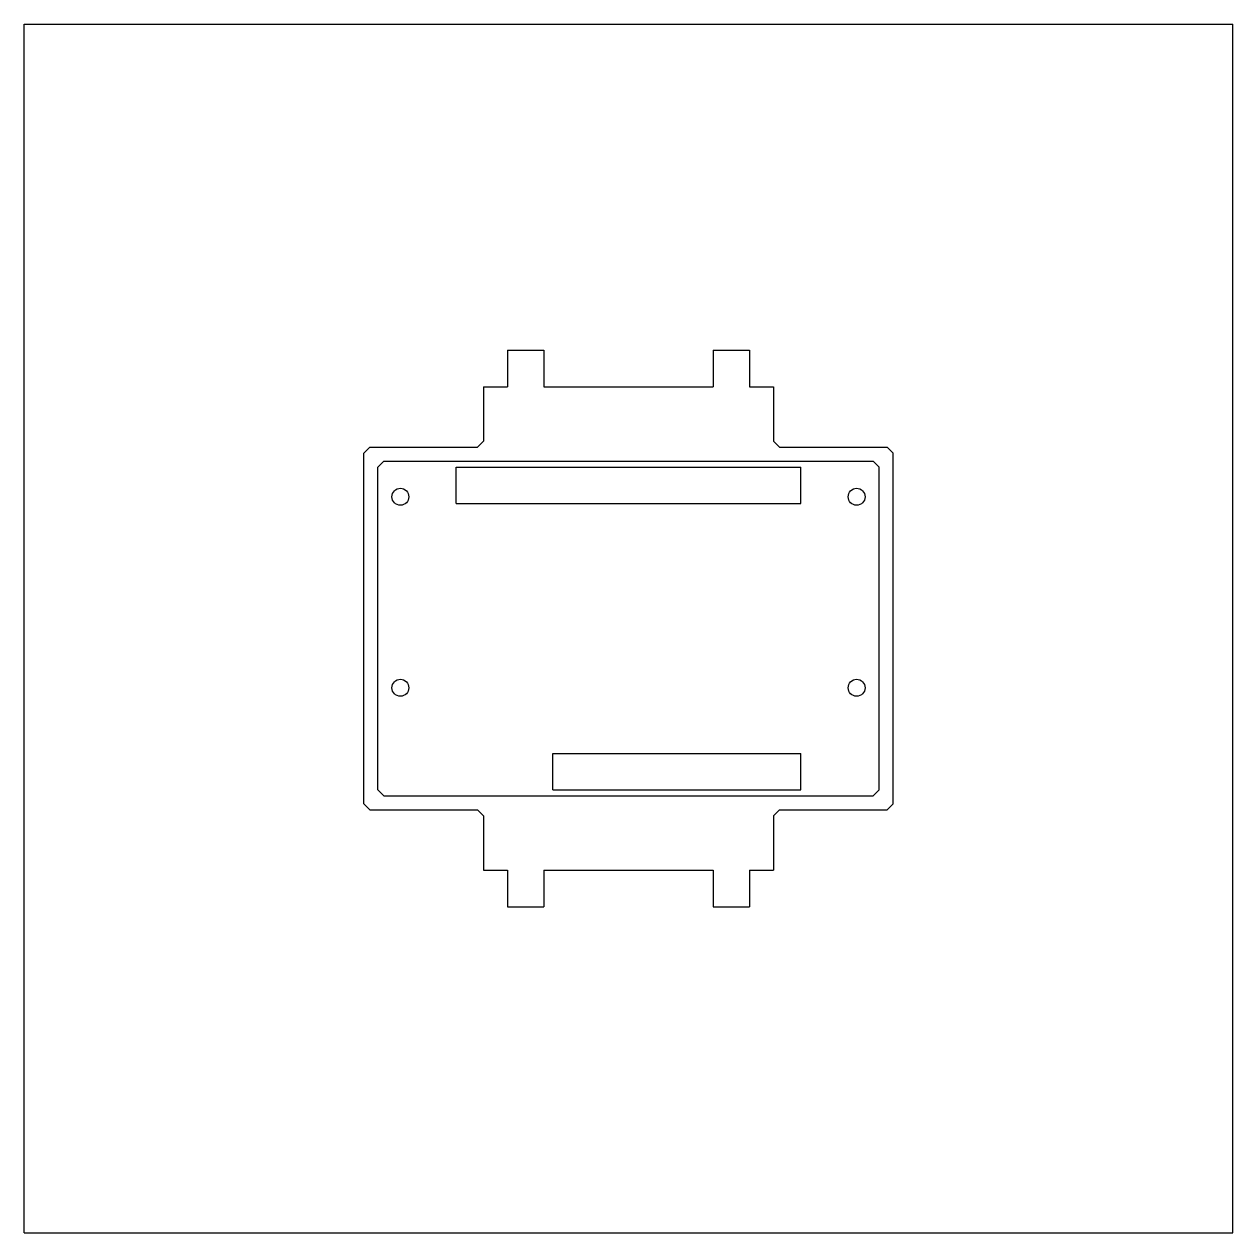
# Model space of a CAD drawing. Extents: x 0 to 200, y 0 to 200.
import ezdxf

# ---------------------------------------------------------------- set-up
doc = ezdxf.new("R2010")
doc.units = 0
for name, color, linetype in [('Edge', 2, 'CONTINUOUS'), ('Laser_Cut', 1, 'CONTINUOUS'), ('Laser_Engraving', 4, 'CONTINUOUS')]:
    doc.layers.add(name, color=color, linetype=linetype)

msp = doc.modelspace()

# ---------------------------------------------------------------- linework, layer by layer
at = {"layer": 'Edge', "linetype": 'Continuous'}
for p, q in [((0, 0), (0, 200)), ((0, 200), (200, 200)), ((200, 0), (200, 200)), ((0, 0), (200, 0))]:
    msp.add_line(p, q, dxfattribs=at)
at = {"layer": 'Laser_Cut'}
for p, q in [((80, 146.05), (80, 140)), ((80, 146.05), (86, 146.05)), ((86, 146.05), (86, 140)), ((114, 146.05), (114, 140)), ((114, 146.05), (120, 146.05)), ((120, 146.05), (120, 140)), ((76, 140), (80, 140)), ((76, 140), (76, 131)), ((86, 140), (114, 140)), ((120, 140), (124, 140)), ((124, 140), (124, 131)), ((56.2, 129), (57.2, 130)), ((57.2, 130), (75, 130)), ((75, 130), (76, 131)), ((124, 131), (125, 130)), ((56.2, 71), (56.2, 129)), ((125, 130), (142.8, 130)), ((143.8, 129), (142.8, 130)), ((143.8, 71), (143.8, 129)), ((56.2, 71), (57.2, 70)), ((57.2, 70), (75, 70)), ((75, 70), (76, 69)), ((143.8, 71), (142.8, 70)), ((76, 69), (76, 60)), ((125, 70), (124, 69)), ((124, 69), (124, 60)), ((125, 70), (142.8, 70)), ((76, 60), (80, 60)), ((86, 60), (86, 53.95)), ((86, 60), (114, 60)), ((114, 60), (114, 53.95)), ((120, 60), (124, 60)), ((120, 60), (120, 53.95)), ((80, 60), (80, 53.95)), ((80, 53.95), (86, 53.95)), ((114, 53.95), (120, 53.95))]:
    msp.add_line(p, q, dxfattribs=at)
at = {"layer": 'Laser_Cut', "linetype": 'Continuous'}
for p, q in [((71.5, 126.7), (128.5, 126.7)), ((71.5, 120.7), (71.5, 126.7)), ((128.5, 120.7), (128.5, 126.7)), ((71.5, 120.7), (128.5, 120.7)), ((87.5, 73.3), (87.5, 79.3)), ((87.5, 79.3), (128.5, 79.3)), ((128.5, 73.3), (128.5, 79.3)), ((87.5, 73.3), (128.5, 73.3))]:
    msp.add_line(p, q, dxfattribs=at)
at = {"layer": 'Laser_Cut'}
for points in [[(63.65, 121.8), (63.65, 121.8)], [(139.15, 121.8), (139.15, 121.8)], [(63.65, 90.2), (63.65, 90.2)], [(139.15, 90.2), (139.15, 90.2)]]:
    msp.add_lwpolyline(points, close=True, dxfattribs=at)
for points in [[(60.85, 121.8), (60.85, 122.57), (61.48, 123.2), (62.25, 123.2)], [(62.25, 123.2), (63.02, 123.2), (63.65, 122.57), (63.65, 121.8)], [(136.35, 121.8), (136.35, 122.57), (136.98, 123.2), (137.75, 123.2)], [(137.75, 123.2), (138.52, 123.2), (139.15, 122.57), (139.15, 121.8)], [(62.25, 120.4), (61.48, 120.4), (60.85, 121.03), (60.85, 121.8)], [(63.65, 121.8), (63.65, 121.03), (63.02, 120.4), (62.25, 120.4)], [(137.75, 120.4), (136.98, 120.4), (136.35, 121.03), (136.35, 121.8)], [(139.15, 121.8), (139.15, 121.03), (138.52, 120.4), (137.75, 120.4)], [(60.85, 90.2), (60.85, 90.97), (61.48, 91.6), (62.25, 91.6)], [(62.25, 88.8), (61.48, 88.8), (60.85, 89.43), (60.85, 90.2)], [(62.25, 91.6), (63.02, 91.6), (63.65, 90.97), (63.65, 90.2)], [(63.65, 90.2), (63.65, 89.43), (63.02, 88.8), (62.25, 88.8)], [(136.35, 90.2), (136.35, 90.97), (136.98, 91.6), (137.75, 91.6)], [(137.75, 88.8), (136.98, 88.8), (136.35, 89.43), (136.35, 90.2)], [(137.75, 91.6), (138.52, 91.6), (139.15, 90.97), (139.15, 90.2)], [(139.15, 90.2), (139.15, 89.43), (138.52, 88.8), (137.75, 88.8)]]:
    msp.add_open_spline(points, degree=3, dxfattribs=at)
at = {"layer": 'Laser_Engraving', "linetype": 'Continuous'}
for p, q in [((59.5, 127.7), (58.5, 126.7)), ((58.5, 73.3), (58.5, 126.7)), ((59.5, 127.7), (140.5, 127.7)), ((141.5, 126.7), (140.5, 127.7)), ((141.5, 73.3), (141.5, 126.7)), ((58.5, 73.3), (59.5, 72.3)), ((59.5, 72.3), (140.5, 72.3)), ((140.5, 72.3), (141.5, 73.3))]:
    msp.add_line(p, q, dxfattribs=at)

doc.saveas('drawing.dxf')
